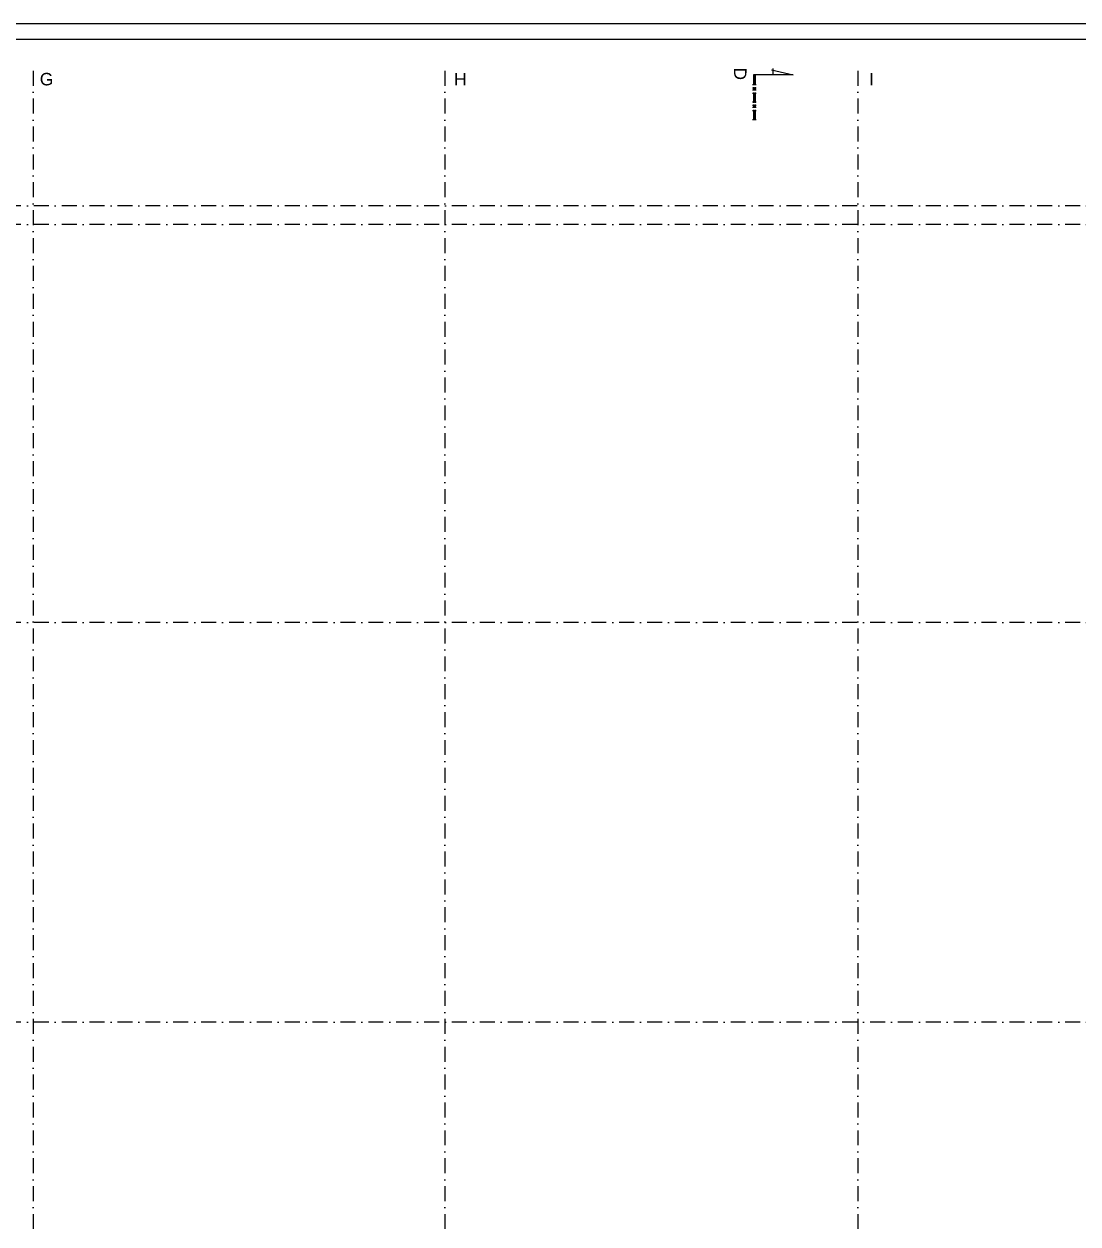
# Model space of a CAD drawing. Extents: x 4511820 to 5180432, y -1526536 to -944957.
# Drawn here: x 5007426 to 5024371, y -1241859 to -1222575 of the extents above; entities that cross this region are included whole.
import ezdxf

# ---------------------------------------------------------------- set-up
doc = ezdxf.new("R2010")
doc.units = 0
doc.header["$MEASUREMENT"] = 0
doc.linetypes.add('BODKOCIARKOVANA_3', pattern=[5.6, 3, -1.3, 0, -1.3])
doc.layers.get('0').update_dxf_attribs({"linetype": 'CONTINUOUS'})
doc.layers.get('Defpoints').update_dxf_attribs({"color": 61, "linetype": 'CONTINUOUS'})
for name, color, linetype in [('KÓTY', 4, 'CONTINUOUS'), ('osi', 253, 'CONTINUOUS'), ('TENKÁ', 7, 'CONTINUOUS')]:
    doc.layers.add(name, color=color, linetype=linetype)
doc.styles.add('styl1', font='arial.ttf')
doc.styles.add('STYLE1', font='isocp.shx')
doc.dimstyles.new('STANDARD-50', dxfattribs={"dimtxt": 125, "dimasz": 150, "dimexe": 10, "dimexo": 200, "dimgap": 20, "dimtad": 1, "dimdsep": 46, "dimlunit": 6, "dimtxsty": 'STYLE1', "dimblk1": 'OBLIQUE', "dimblk2": 'OBLIQUE', "dimsah": 1, "dimcen": 2.5, "dimse1": 1, "dimse2": 1, "dimadec": 0, "dimazin": 0, "dimtfac": 1, "dimtmove": 1, "dimatfit": 3, "dimldrblk": 'OBLIQUE', "dimfxl": 1, "dimtolj": 1, "dimtzin": 0, "dimarcsym": 0})

# ---------------------------------------------------------------- blocks, each defined once
blk = doc.blocks.new('_OBLIQUE')
at = {"color": 0, "linetype": 'ByBlock'}
blk.add_line((-0.5, -0.5), (0.5, 0.5), dxfattribs=at)
blk = doc.blocks.new('*D13954')
at = {"layer": 'Defpoints', "color": 0}
for p in [(5027241, -1241679), (4994251, -1242250), (4994251, -1242250)]:
    blk.add_point(p, dxfattribs=at)
at = {"layer": 'KÓTY', "color": 0, "lineweight": -2}
blk.add_line((5027241, -1242250), (4994251, -1242250), dxfattribs=at)
at = {"layer": 'KÓTY', "color": 0, "linetype": 'ByBlock', "lineweight": -2, "xscale": 150, "yscale": 150, "zscale": 150, "rotation": 180}
blk.add_blockref('_OBLIQUE', (4994251, -1242250), dxfattribs=at)
at = {"layer": 'KÓTY', "color": 0, "linetype": 'ByBlock', "lineweight": -2, "xscale": 150, "yscale": 150, "zscale": 150}
blk.add_blockref('_OBLIQUE', (5027241, -1242250), dxfattribs=at)
at = {"layer": 'KÓTY', "color": 0, "insert": (5010746, -1242167), "char_height": 125, "attachment_point": 5, "style": 'STYLE1'}
blk.add_mtext('\\A1;32ﾠ990', dxfattribs=at)
blk = doc.blocks.new('*D30517')
at = {"layer": 'Defpoints', "color": 0}
for p in [(5027241, -1241679), (4994251, -1242250), (4994251, -1242250)]:
    blk.add_point(p, dxfattribs=at)
at = {"layer": 'KÓTY', "color": 0, "lineweight": -2}
blk.add_line((5027241, -1242250), (4994251, -1242250), dxfattribs=at)
at = {"layer": 'KÓTY', "color": 0, "linetype": 'ByBlock', "lineweight": -2, "xscale": 150, "yscale": 150, "zscale": 150, "rotation": 180}
blk.add_blockref('_OBLIQUE', (4994251, -1242250), dxfattribs=at)
at = {"layer": 'KÓTY', "color": 0, "linetype": 'ByBlock', "lineweight": -2, "xscale": 150, "yscale": 150, "zscale": 150}
blk.add_blockref('_OBLIQUE', (5027241, -1242250), dxfattribs=at)
at = {"layer": 'KÓTY', "color": 0, "insert": (5010746, -1242167), "char_height": 125, "attachment_point": 5, "style": 'STYLE1'}
blk.add_mtext('\\A1;32ﾠ990', dxfattribs=at)

msp = doc.modelspace()

# ---------------------------------------------------------------- hatches: boundary and pattern name
at = {"layer": 'TENKÁ'}
h = msp.add_hatch(color=256, dxfattribs=at)
h.dxf.hatch_style = 1
h.paths.add_polyline_path([(5019182.125, -1223546.087), (5019182.125, -1223392.462), (5019156.25, -1223392.462), (5019156.25, -1223546.087)])
h = msp.add_hatch(color=256, dxfattribs=at)
h.dxf.hatch_style = 1
h.paths.add_polyline_path([(5019182.125, -1223600.962), (5019156.25, -1223600.962), (5019156.25, -1223631.212), (5019182.125, -1223631.212)])
h = msp.add_hatch(color=256, dxfattribs=at)
h.dxf.hatch_style = 1
h.paths.add_polyline_path([(5019182.125, -1223827.212), (5019182.125, -1223686.087), (5019156.25, -1223686.087), (5019156.25, -1223827.212)])
h = msp.add_hatch(color=256, dxfattribs=at)
h.dxf.hatch_style = 1
h.paths.add_polyline_path([(5019182.125, -1223882.087), (5019156.25, -1223882.087), (5019156.25, -1223912.337), (5019182.125, -1223912.337)])
h = msp.add_hatch(color=256, dxfattribs=at)
h.dxf.hatch_style = 1
h.paths.add_polyline_path([(5019182.125, -1223967.212), (5019156.25, -1223967.212), (5019156.25, -1224108.337), (5019182.125, -1224108.337)])

# ---------------------------------------------------------------- linework, layer by layer
at = {"layer": 'osi', "linetype": 'BODKOCIARKOVANA_3', "ltscale": 80}
for p, q in [((5007576, -1223327.035), (5007576, -1260844.226)), ((5014191, -1223327.035), (5014191, -1260844.226)), ((5020831, -1223327.035), (5020831, -1260844.226)), ((5041881, -1225499.226), (4978211, -1225499.226)), ((5041881, -1225799.226), (4978211, -1225799.226)), ((5041881, -1232194.226), (4978211, -1232194.226)), ((5041881, -1238614.226), (4978211, -1238614.226))]:
    msp.add_line(p, q, dxfattribs=at)
at = {"layer": 'TENKÁ', "color": 7}
for p, q in [((5065037, -1222575.281), (4975746, -1222575.281)), ((5064787, -1222825.281), (4975996, -1222825.281))]:
    msp.add_line(p, q, dxfattribs=at)
at = {"layer": 'TENKÁ'}
for p, q in [((5019441.25, -1223309.337), (5019789.875, -1223392.462)), ((5019472.375, -1223392.462), (5019472.375, -1223289.212)), ((5019140, -1223546.087), (5019197, -1223546.087)), ((5019789.875, -1223392.462), (5019154.875, -1223392.462)), ((5019156.25, -1223392.462), (5019156.25, -1223558.587)), ((5019182.125, -1223392.462), (5019182.125, -1223558.587)), ((5019140, -1223600.962), (5019197, -1223600.962)), ((5019140, -1223631.212), (5019197, -1223631.212)), ((5019140, -1223686.087), (5019197, -1223686.087)), ((5019156.25, -1223588.462), (5019156.25, -1223643.712)), ((5019156.25, -1223673.587), (5019156.25, -1223839.712)), ((5019182.125, -1223588.462), (5019182.125, -1223643.712)), ((5019182.125, -1223673.587), (5019182.125, -1223839.712)), ((5019140, -1223827.212), (5019197, -1223827.212)), ((5019140, -1223882.087), (5019197, -1223882.087)), ((5019140, -1223912.337), (5019197, -1223912.337)), ((5019156.25, -1223869.587), (5019156.25, -1223924.837)), ((5019182.125, -1223869.587), (5019182.125, -1223924.837)), ((5019140, -1223967.212), (5019197, -1223967.212)), ((5019140, -1224108.337), (5019197, -1224108.337)), ((5019156.25, -1223954.712), (5019156.25, -1224120.837)), ((5019182.125, -1223954.712), (5019182.125, -1224120.837))]:
    msp.add_line(p, q, dxfattribs=at)

# ---------------------------------------------------------------- texts
at = {"layer": 'TENKÁ', "ltscale": 0.25, "style": 'styl1'}
for s, p in [('G', (5007680.054, -1223561.535)), ('H', (5014340.054, -1223561.535)), ('I', (5021010.054, -1223561.535))]:
    msp.add_text(s, height=200, dxfattribs=at).set_placement(p)
msp.add_text('D', height=200, rotation=270, dxfattribs=at).set_placement((5018841.683, -1223273.726))

# ---------------------------------------------------------------- dimensions: what is measured, and where the dimension line sits
at = {"layer": 'KÓTY'}
for picture in ['*D13954', '*D30517']:
    dim = msp.add_linear_dim(base=(4994251, -1242249.681), p1=(5027241, -1241679.226), p2=(4994251, -1242249.681), dimstyle='STANDARD-50', dxfattribs=at)
    dim.commit()
    dim.dimension.update_dxf_attribs({"geometry": picture, "text_midpoint": (5010746, -1242167.138)})

doc.saveas('drawing.dxf')
